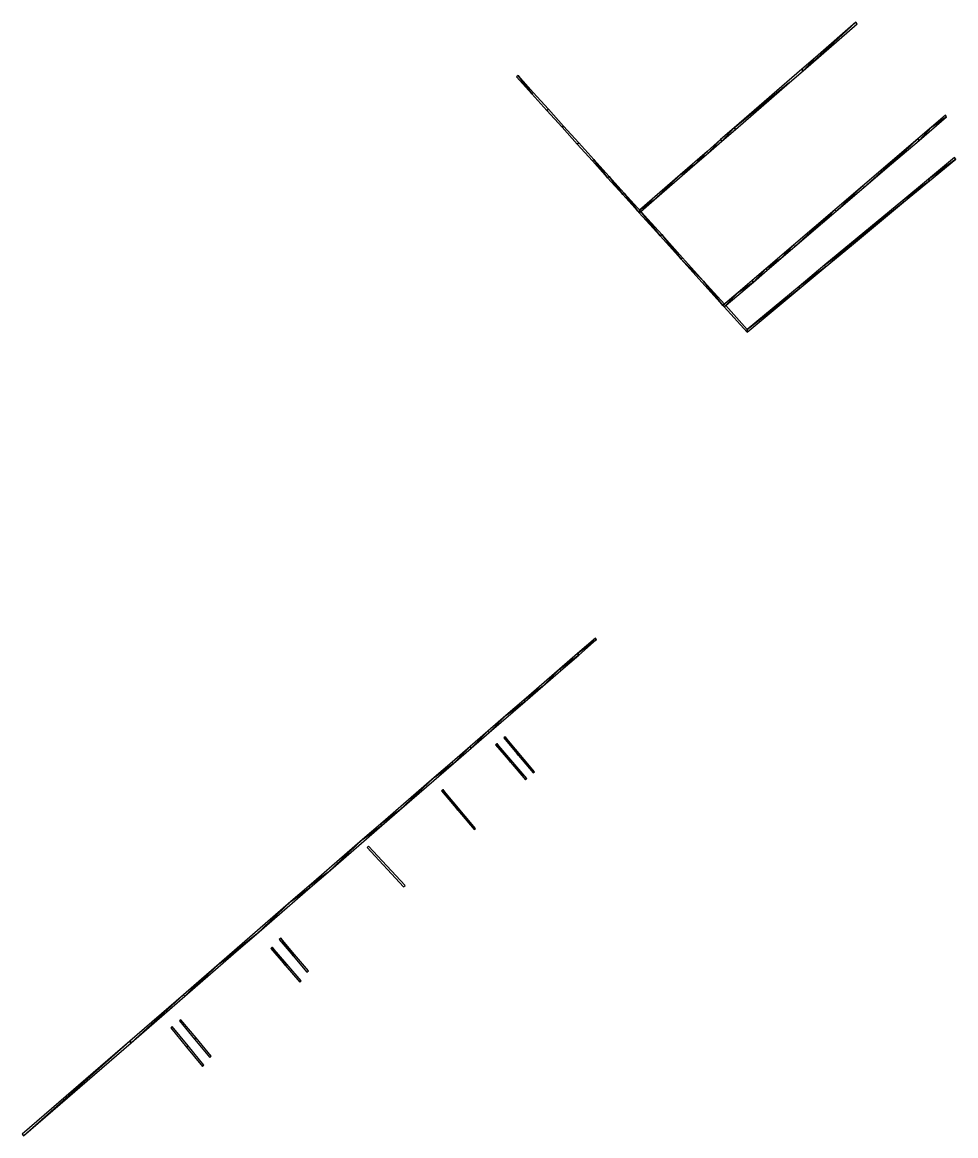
# Model space of a CAD drawing. Extents: x -4169 to 2221, y -6508 to 574.
# Drawn here: x -2977 to -2016, y -6508 to -5362 of the extents above; entities that cross this region are included whole.
import ezdxf

# ---------------------------------------------------------------- set-up
doc = ezdxf.new("R2010")
doc.units = 0

msp = doc.modelspace()

# ---------------------------------------------------------------- linework, layer by layer
at = {"layer": 'mg_to_dxf', "color": 40}
for points in [[(-2117.24, -5363.3), (-2118.55, -5361.79), (-2172.94, -5411.61)], [(-2118.55, -5361.79), (-2160.33, -5398.02), (-2172.94, -5411.61)], [(-2160.33, -5398.02), (-2174.26, -5410.1), (-2172.94, -5411.61)], [(-2452.23, -5435.29), (-2466.36, -5416.65), (-2467.85, -5417.99)], [(-2450.74, -5433.95), (-2466.36, -5416.65), (-2452.23, -5435.29)], [(-2174.26, -5410.1), (-2243.89, -5470.5), (-2186.86, -5423.68), (-2172.94, -5411.61)], [(-2186.86, -5423.68), (-2243.89, -5470.5), (-2242.57, -5471.99)], [(-2436.61, -5452.58), (-2435.12, -5451.25), (-2450.74, -5433.95), (-2452.23, -5435.29)], [(-2420.99, -5469.88), (-2419.5, -5468.55), (-2435.12, -5451.25), (-2436.61, -5452.58)], [(-2040.76, -5469.67), (-2040.76, -5469.67), (-2053.66, -5483.33), (-2025.25, -5459.04)], [(-2040.76, -5469.67), (-2040.76, -5469.67), (-2025.25, -5459.04), (-2026.55, -5457.52)], [(-2403.87, -5485.85), (-2419.5, -5468.55), (-2420.99, -5469.88), (-2405.37, -5487.18)], [(-2257.82, -5482.58), (-2257.82, -5482.58), (-2256.49, -5484.07), (-2243.89, -5470.5)], [(-2242.57, -5471.99), (-2242.57, -5471.99), (-2243.89, -5470.5), (-2256.49, -5484.07)], [(-2040.76, -5469.67), (-2040.76, -5469.67), (-2054.97, -5481.82), (-2053.66, -5483.33)], [(-2389.75, -5504.47), (-2388.25, -5503.15), (-2403.87, -5485.85), (-2405.37, -5487.18)], [(-2270.42, -5496.15), (-2270.42, -5496.15), (-2257.82, -5482.58), (-2271.75, -5494.66)], [(-2256.49, -5484.07), (-2256.49, -5484.07), (-2257.82, -5482.58), (-2270.42, -5496.15)], [(-2111.81, -5530.42), (-2110.49, -5531.93), (-2054.97, -5481.82)], [(-2110.49, -5531.93), (-2096.28, -5519.78), (-2054.97, -5481.82)], [(-2082.08, -5507.63), (-2082.08, -5507.63), (-2054.97, -5481.82), (-2096.28, -5519.78)], [(-2053.66, -5483.33), (-2053.66, -5483.33), (-2054.97, -5481.82), (-2082.08, -5507.63)], [(-2299.6, -5518.81), (-2299.6, -5518.81), (-2284.34, -5508.23), (-2271.75, -5494.66)], [(-2271.75, -5494.66), (-2271.75, -5494.66), (-2284.34, -5508.23), (-2270.42, -5496.15)], [(-2374.14, -5521.77), (-2374.14, -5521.77), (-2388.25, -5503.15), (-2389.75, -5504.47)], [(-2372.63, -5520.45), (-2372.63, -5520.45), (-2388.25, -5503.15), (-2374.14, -5521.77)], [(-2326.12, -5544.46), (-2326.12, -5544.46), (-2284.34, -5508.23), (-2299.6, -5518.81)], [(-2043.82, -5523.15), (-2015.89, -5502.57), (-2017.16, -5501.03)], [(-2042.73, -5524.84), (-2015.89, -5502.57), (-2043.82, -5523.15)], [(-2358.52, -5539.07), (-2358.52, -5539.07), (-2372.63, -5520.45), (-2374.14, -5521.77)], [(-2372.63, -5520.45), (-2372.63, -5520.45), (-2358.52, -5539.07), (-2357.01, -5537.75)], [(-2341.38, -5555.05), (-2341.38, -5555.05), (-2326.12, -5544.46), (-2299.6, -5518.81)], [(-2070.48, -5545.26), (-2042.73, -5524.84), (-2043.82, -5523.15)], [(-2140.23, -5554.72), (-2140.23, -5554.72), (-2138.91, -5556.22), (-2111.81, -5530.42)], [(-2111.81, -5530.42), (-2111.81, -5530.42), (-2138.91, -5556.22), (-2110.49, -5531.93)], [(-2069.57, -5547.1), (-2042.73, -5524.84), (-2070.48, -5545.26)], [(-2358.52, -5539.07), (-2358.52, -5539.07), (-2342.9, -5556.36), (-2357.01, -5537.75)], [(-2357.01, -5537.75), (-2357.01, -5537.75), (-2342.9, -5556.36), (-2340.04, -5556.54)], [(-2326.12, -5544.46), (-2326.12, -5544.46), (-2341.38, -5555.05), (-2340.04, -5556.54)], [(-2150.44, -5611.6), (-2150.44, -5611.6), (-2069.57, -5547.1), (-2070.48, -5545.26)], [(-2340.04, -5556.54), (-2340.04, -5556.54), (-2342.9, -5556.36), (-2341.55, -5557.85)], [(-2340.04, -5556.54), (-2340.04, -5556.54), (-2341.55, -5557.85), (-2320.02, -5581.69)], [(-2320.02, -5581.69), (-2320.02, -5581.69), (-2318.51, -5580.38), (-2340.04, -5556.54)], [(-2182.85, -5591.17), (-2181.53, -5592.67), (-2140.23, -5554.72)], [(-2181.53, -5592.67), (-2153.11, -5568.37), (-2140.23, -5554.72)], [(-2140.23, -5554.72), (-2140.23, -5554.72), (-2153.11, -5568.37), (-2138.91, -5556.22)], [(-2123.25, -5591.64), (-2123.25, -5591.64), (-2069.57, -5547.1), (-2150.44, -5611.6)], [(-2320.02, -5581.69), (-2320.02, -5581.69), (-2298.49, -5605.54), (-2318.51, -5580.38)], [(-2296.97, -5604.23), (-2318.51, -5580.38), (-2298.49, -5605.54)], [(-2195.73, -5604.82), (-2195.73, -5604.82), (-2182.85, -5591.17), (-2211.27, -5615.47)], [(-2195.73, -5604.82), (-2195.73, -5604.82), (-2181.53, -5592.67), (-2182.85, -5591.17)], [(-2150.09, -5613.9), (-2150.09, -5613.9), (-2123.25, -5591.64), (-2150.44, -5611.6)], [(-2275.44, -5628.08), (-2275.44, -5628.08), (-2296.97, -5604.23), (-2298.49, -5605.54)], [(-2275.44, -5628.08), (-2275.44, -5628.08), (-2298.49, -5605.54), (-2255.42, -5653.23)], [(-2195.73, -5604.82), (-2195.73, -5604.82), (-2211.27, -5615.47), (-2209.94, -5616.97)], [(-2177.1, -5633.71), (-2150.09, -5613.9), (-2150.44, -5611.6)], [(-2176.93, -5636.17), (-2150.09, -5613.9), (-2177.1, -5633.71)], [(-2225.48, -5627.63), (-2224.15, -5629.11), (-2211.27, -5615.47)], [(-2224.15, -5629.11), (-2209.94, -5616.97), (-2211.27, -5615.47)], [(-2275.44, -5628.08), (-2275.44, -5628.08), (-2255.42, -5653.23), (-2253.9, -5651.93)], [(-2239.69, -5639.78), (-2239.69, -5639.78), (-2254.08, -5654.71), (-2224.15, -5629.11)], [(-2239.69, -5639.78), (-2239.69, -5639.78), (-2224.15, -5629.11), (-2225.48, -5627.63)], [(-2230.61, -5680.7), (-2176.93, -5636.17), (-2230.41, -5677.94)], [(-2230.41, -5677.94), (-2176.93, -5636.17), (-2177.1, -5633.71)], [(-2255.42, -5653.23), (-2255.42, -5653.23), (-2254.08, -5654.71), (-2239.69, -5639.78)], [(-2230.41, -5677.94), (-2252.56, -5653.41), (-2254.08, -5654.71), (-2230.61, -5680.7)], [(-2386.72, -5995.54), (-2405.16, -6011.5), (-2385.42, -5997.06)], [(-2385.42, -5997.06), (-2405.16, -6011.5), (-2403.85, -6013.02)], [(-2423.59, -6027.46), (-2423.59, -6027.46), (-2403.85, -6013.02), (-2405.16, -6011.5)], [(-2422.28, -6028.97), (-2422.28, -6028.97), (-2403.85, -6013.02), (-2423.59, -6027.46)], [(-2440.71, -6044.93), (-2440.71, -6044.93), (-2423.59, -6027.46), (-2460.45, -6059.38)], [(-2440.71, -6044.93), (-2440.71, -6044.93), (-2422.28, -6028.97), (-2423.59, -6027.46)], [(-2440.71, -6044.93), (-2440.71, -6044.93), (-2460.45, -6059.38), (-2459.14, -6060.89)], [(-2459.14, -6060.89), (-2459.14, -6060.89), (-2478.89, -6075.34), (-2496.01, -6092.81)], [(-2459.14, -6060.89), (-2459.14, -6060.89), (-2460.45, -6059.38), (-2478.89, -6075.34)], [(-2496.01, -6092.81), (-2496.01, -6092.81), (-2478.89, -6075.34), (-2497.32, -6091.3)], [(-2514.44, -6108.77), (-2514.44, -6108.77), (-2497.32, -6091.3), (-2515.75, -6107.26)], [(-2496.01, -6092.81), (-2496.01, -6092.81), (-2497.32, -6091.3), (-2514.44, -6108.77)], [(-2515.75, -6107.26), (-2534.18, -6123.22), (-2532.87, -6124.73)], [(-2514.44, -6108.77), (-2515.75, -6107.26), (-2532.87, -6124.73)], [(-2489.65, -6105.48), (-2489.65, -6105.48), (-2474.17, -6123.44), (-2488.14, -6104.17)], [(-2474.17, -6123.44), (-2474.17, -6123.44), (-2457.17, -6140.1), (-2488.14, -6104.17)], [(-2465.98, -6116.34), (-2465.98, -6116.34), (-2479.59, -6097.04), (-2481.12, -6098.33)], [(-2465.98, -6116.34), (-2465.98, -6116.34), (-2449.3, -6133.07), (-2479.59, -6097.04)], [(-2450.83, -6134.36), (-2450.83, -6134.36), (-2449.3, -6133.07), (-2465.98, -6116.34)], [(-2552.61, -6139.18), (-2552.61, -6139.18), (-2588.17, -6172.61), (-2532.87, -6124.73)], [(-2552.61, -6139.18), (-2552.61, -6139.18), (-2532.87, -6124.73), (-2534.18, -6123.22)], [(-2474.17, -6123.44), (-2474.17, -6123.44), (-2458.69, -6141.4), (-2457.17, -6140.1)], [(-2607.91, -6187.05), (-2607.91, -6187.05), (-2588.17, -6172.61), (-2552.61, -6139.18)], [(-2528.39, -6172.75), (-2528.39, -6172.75), (-2543.71, -6151.52), (-2545.24, -6152.81)], [(-2528.39, -6172.75), (-2528.39, -6172.75), (-2510.01, -6191.39), (-2543.71, -6151.52)], [(-2606.6, -6188.57), (-2606.6, -6188.57), (-2588.17, -6172.61), (-2607.91, -6187.05)], [(-2528.39, -6172.75), (-2528.39, -6172.75), (-2511.53, -6192.68), (-2510.01, -6191.39)], [(-2626.34, -6203.01), (-2626.34, -6203.01), (-2606.6, -6188.57), (-2607.91, -6187.05)], [(-2626.34, -6203.01), (-2626.34, -6203.01), (-2661.9, -6236.44), (-2606.6, -6188.57)], [(-2681.64, -6250.89), (-2681.64, -6250.89), (-2661.9, -6236.44), (-2626.34, -6203.01)], [(-2582.64, -6250.12), (-2620.13, -6209.67), (-2621.6, -6211.02), (-2584.11, -6251.48)], [(-2681.64, -6250.89), (-2681.64, -6250.89), (-2680.33, -6252.4), (-2661.9, -6236.44)], [(-2680.33, -6252.4), (-2680.33, -6252.4), (-2700.07, -6266.85), (-2735.63, -6300.28)], [(-2681.64, -6250.89), (-2681.64, -6250.89), (-2700.07, -6266.85), (-2680.33, -6252.4)], [(-2700.07, -6266.85), (-2773.8, -6330.69), (-2735.63, -6300.28)], [(-2735.63, -6300.28), (-2773.8, -6330.69), (-2754.06, -6316.24)], [(-2720.76, -6315.07), (-2705.91, -6332.33), (-2719.25, -6313.76)], [(-2719.25, -6313.76), (-2705.91, -6332.33), (-2704.39, -6331.02)], [(-2712.11, -6305.8), (-2697.86, -6322.56), (-2710.59, -6304.5)], [(-2710.59, -6304.5), (-2697.86, -6322.56), (-2696.33, -6321.26)], [(-2754.06, -6316.24), (-2773.8, -6330.69), (-2809.35, -6364.12)], [(-2697.86, -6322.56), (-2683.6, -6339.31), (-2682.08, -6338.02), (-2696.33, -6321.26)], [(-2773.8, -6330.69), (-2792.23, -6346.65), (-2809.35, -6364.12)], [(-2705.91, -6332.33), (-2691.05, -6349.58), (-2689.54, -6348.28), (-2704.39, -6331.02)], [(-2810.66, -6362.61), (-2810.66, -6362.61), (-2809.35, -6364.12), (-2792.23, -6346.65)], [(-2865.96, -6410.48), (-2865.96, -6410.48), (-2864.65, -6412), (-2810.66, -6362.61)], [(-2810.66, -6362.61), (-2810.66, -6362.61), (-2864.65, -6412), (-2809.35, -6364.12)], [(-2799.26, -6408.41), (-2797.72, -6407.13), (-2813.36, -6388.32), (-2814.9, -6389.6)], [(-2822.12, -6395.33), (-2823.67, -6396.59), (-2807.41, -6416.46), (-2805.86, -6415.2)], [(-2976.55, -6506.24), (-2976.55, -6506.24), (-2975.24, -6507.75), (-2865.96, -6410.48)], [(-2864.65, -6412), (-2864.65, -6412), (-2865.96, -6410.48), (-2975.24, -6507.75)], [(-2807.41, -6416.46), (-2791.16, -6436.33), (-2789.61, -6435.07), (-2805.86, -6415.2)], [(-2782.07, -6425.94), (-2797.72, -6407.13), (-2799.26, -6408.41), (-2783.61, -6427.22)]]:
    msp.add_3dface(points, dxfattribs=at)

doc.saveas('drawing.dxf')
